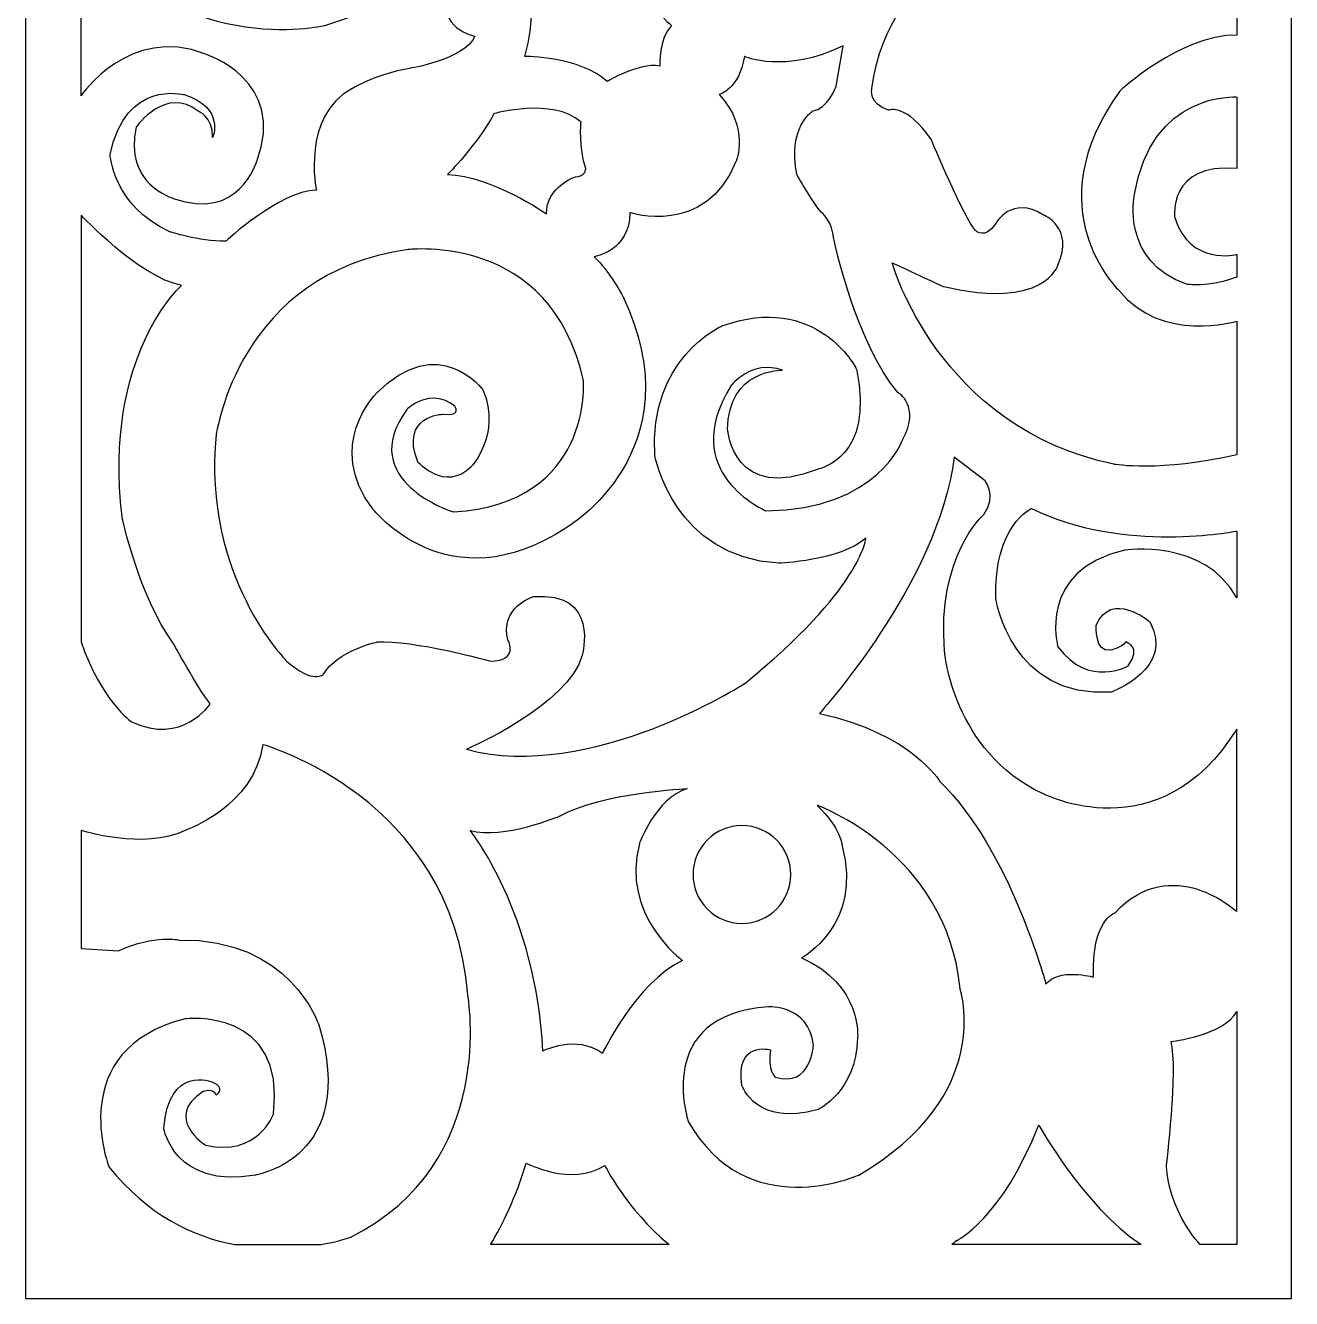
# Model space of a CAD drawing. Header units: centimetres. Extents: x -27.6 to -17.7, y -1.7 to 9.5.
# Drawn here: x -27.611 to -22.908, y -1.682 to 3.046 of the extents above; entities that cross this region are included whole.
import ezdxf

# ---------------------------------------------------------------- set-up
doc = ezdxf.new("R2010")
doc.units = ezdxf.units.CM
doc.header["$MEASUREMENT"] = 0
doc.layers.add('layer 1', color=7, linetype='Continuous')

msp = doc.modelspace()

# ---------------------------------------------------------------- linework, layer by layer
at = {"layer": 'layer 1', "color": 250}
for points, knots in [([(-27.61082, 9.5), (-27.61082, 9.5), (-22.9079, 9.5), (-22.9079, 9.5), (-22.9079, 9.5), (-22.9079, 9.5), (-22.9079, -1.68192), (-22.9079, -1.68192), (-22.9079, -1.68192), (-22.9079, -1.68192), (-22.94896, -1.68192), (-22.94896, -1.68192), (-22.94896, -1.68192), (-22.94896, -1.68192), (-23.11161, -1.68192), (-23.11161, -1.68192), (-23.11161, -1.68192), (-23.11161, -1.68192), (-26.05614, -1.68192), (-26.05614, -1.68192), (-26.05614, -1.68192), (-26.05614, -1.68192), (-27.51916, -1.68192), (-27.51916, -1.68192), (-27.51916, -1.68192), (-27.51916, -1.68192), (-27.61082, -1.68192), (-27.61082, -1.68192), (-27.61082, -1.68192), (-27.61082, -1.68192), (-27.61082, 9.5), (-27.61082, 9.5)], [0, 0, 0, 0, 0.1111111, 0.1111111, 0.1111111, 0.1111111, 0.2222222, 0.2222222, 0.2222222, 0.2222222, 0.3333333, 0.3333333, 0.3333333, 0.3333333, 0.4444444, 0.4444444, 0.4444444, 0.4444444, 0.5555556, 0.5555556, 0.5555556, 0.5555556, 0.6666667, 0.6666667, 0.6666667, 0.6666667, 0.7777778, 0.7777778, 0.7777778, 0.7777778, 1, 1, 1, 1]), ([(-27.40445, 2.78442), (-27.40445, 2.78442), (-27.40445, 2.78442), (-27.40445, 2.78442), (-27.40445, 2.78442), (-27.40445, 2.78442), (-27.22554, 3.05011), (-26.94212, 2.9394), (-26.94212, 2.9394), (-26.94212, 2.9394), (-26.63657, 2.84199), (-26.75171, 2.54087), (-26.75171, 2.54087), (-26.75171, 2.54087), (-26.81814, 2.31503), (-27.06169, 2.40358), (-27.06169, 2.40358), (-27.06169, 2.40358), (-27.24768, 2.45673), (-27.19898, 2.66929), (-27.19898, 2.66929), (-27.19898, 2.66929), (-27.08827, 2.82428), (-26.9687, 2.72685), (-26.9687, 2.72685), (-26.9687, 2.72685), (-26.91555, 2.70914), (-26.91555, 2.62943), (-26.91555, 2.62943), (-26.91555, 2.62943), (-26.86685, 2.74014), (-27.02183, 2.78884), (-27.02183, 2.78884), (-27.02183, 2.78884), (-27.23883, 2.84642), (-27.2964, 2.56744), (-27.2964, 2.56744), (-27.2964, 2.56744), (-27.28753, 2.37701), (-27.07498, 2.2796), (-27.07498, 2.2796), (-27.07498, 2.2796), (-26.9687, 2.24415), (-26.86685, 2.24415), (-26.86685, 2.24415), (-26.86685, 2.24415), (-26.66757, 2.43016), (-26.53029, 2.43458), (-26.53029, 2.43458), (-26.53029, 2.43458), (-26.58786, 2.70914), (-26.39743, 2.81099), (-26.39743, 2.81099), (-26.39743, 2.81099), (-26.32215, 2.85971), (-26.18488, 2.88627), (-26.18488, 2.88627), (-26.18488, 2.88627), (-25.98118, 2.91727), (-25.94132, 3.00584), (-25.94132, 3.00584), (-25.94132, 3.00584), (-26.08746, 3.03241), (-26.03874, 3.17854), (-26.03874, 3.17854), (-26.03874, 3.17854), (-25.99446, 3.32467), (-25.82619, 3.25382), (-25.82619, 3.25382), (-25.82619, 3.25382), (-25.67562, 3.20954), (-25.75533, 2.93054), (-25.75533, 2.93054), (-25.75533, 2.93054), (-25.55163, 2.93054), (-25.44978, 2.83756), (-25.44978, 2.83756), (-25.44978, 2.83756), (-25.33464, 2.90841), (-25.25493, 2.89513), (-25.25493, 2.89513), (-25.25493, 2.89513), (-25.25936, 2.99698), (-25.21066, 3.04569), (-25.21066, 3.04569), (-25.21066, 3.04569), (-25.39664, 3.19183), (-25.40107, 3.43538), (-25.40107, 3.43538), (-25.40107, 3.43538), (-25.40107, 3.55938), (-25.34793, 3.68336), (-25.34793, 3.68336), (-25.34793, 3.68336), (-25.32578, 3.67895), (-25.36564, 3.80736), (-25.36564, 3.80736), (-25.36564, 3.80736), (-25.64905, 4.56903), (-26.393, 4.44948), (-26.393, 4.44948), (-26.393, 4.44948), (-27.03512, 4.28562), (-26.99084, 3.72322), (-26.99084, 3.72322), (-26.99084, 3.72322), (-26.86685, 3.24496), (-26.39743, 3.43538), (-26.39743, 3.43538), (-26.39743, 3.43538), (-26.02988, 3.67008), (-26.38857, 3.93579), (-26.38857, 3.93579), (-26.38857, 3.93579), (-26.66314, 3.98892), (-26.64101, 3.7498), (-26.64101, 3.7498), (-26.64101, 3.7498), (-26.62328, 3.68336), (-26.52143, 3.68336), (-26.52143, 3.68336), (-26.52143, 3.68336), (-26.48601, 3.65236), (-26.57015, 3.64351), (-26.57015, 3.64351), (-26.57015, 3.64351), (-26.74285, 3.60808), (-26.74285, 3.80736), (-26.74285, 3.80736), (-26.74285, 3.80736), (-26.75614, 4.08634), (-26.41516, 4.08634), (-26.41516, 4.08634), (-26.41516, 4.08634), (-26.06088, 4.13063), (-25.99003, 3.64351), (-25.99003, 3.64351), (-25.99003, 3.64351), (-25.9546, 3.20068), (-26.49928, 3.04569), (-26.49928, 3.04569), (-26.49928, 3.04569), (-27.07409, 2.91284), (-27.40445, 3.44867), (-27.40445, 3.44867), (-27.40445, 3.44867), (-27.40445, 2.78442), (-27.40445, 2.78442)], [0, 0, 0, 0, 0.0263158, 0.0263158, 0.0263158, 0.0263158, 0.0526316, 0.0526316, 0.0526316, 0.0526316, 0.0789474, 0.0789474, 0.0789474, 0.0789474, 0.1052632, 0.1052632, 0.1052632, 0.1052632, 0.1315789, 0.1315789, 0.1315789, 0.1315789, 0.1578947, 0.1578947, 0.1578947, 0.1578947, 0.1842105, 0.1842105, 0.1842105, 0.1842105, 0.2105263, 0.2105263, 0.2105263, 0.2105263, 0.2368421, 0.2368421, 0.2368421, 0.2368421, 0.2631579, 0.2631579, 0.2631579, 0.2631579, 0.2894737, 0.2894737, 0.2894737, 0.2894737, 0.3157895, 0.3157895, 0.3157895, 0.3157895, 0.3421053, 0.3421053, 0.3421053, 0.3421053, 0.3684211, 0.3684211, 0.3684211, 0.3684211, 0.3947368, 0.3947368, 0.3947368, 0.3947368, 0.4210526, 0.4210526, 0.4210526, 0.4210526, 0.4473684, 0.4473684, 0.4473684, 0.4473684, 0.4736842, 0.4736842, 0.4736842, 0.4736842, 0.5, 0.5, 0.5, 0.5, 0.5263158, 0.5263158, 0.5263158, 0.5263158, 0.5526316, 0.5526316, 0.5526316, 0.5526316, 0.5789474, 0.5789474, 0.5789474, 0.5789474, 0.6052632, 0.6052632, 0.6052632, 0.6052632, 0.6315789, 0.6315789, 0.6315789, 0.6315789, 0.6578947, 0.6578947, 0.6578947, 0.6578947, 0.6842105, 0.6842105, 0.6842105, 0.6842105, 0.7105263, 0.7105263, 0.7105263, 0.7105263, 0.7368421, 0.7368421, 0.7368421, 0.7368421, 0.7631579, 0.7631579, 0.7631579, 0.7631579, 0.7894737, 0.7894737, 0.7894737, 0.7894737, 0.8157895, 0.8157895, 0.8157895, 0.8157895, 0.8421053, 0.8421053, 0.8421053, 0.8421053, 0.8684211, 0.8684211, 0.8684211, 0.8684211, 0.8947368, 0.8947368, 0.8947368, 0.8947368, 0.9210526, 0.9210526, 0.9210526, 0.9210526, 0.9473684, 0.9473684, 0.9473684, 0.9473684, 1, 1, 1, 1]), ([(-24.39141, 2.16446), (-24.39141, 2.16446), (-24.39141, 2.16446), (-24.39141, 2.16446), (-24.39141, 2.16446), (-24.39141, 2.16446), (-24.22312, 1.55334), (-23.56773, 1.41606), (-23.56773, 1.41606), (-23.56773, 1.41606), (-23.39503, 1.38507), (-23.11161, 1.45149), (-23.11161, 1.45149), (-23.11161, 1.45149), (-23.11161, 1.94747), (-23.11161, 1.94747), (-23.11161, 1.94747), (-23.11161, 1.94747), (-23.3906, 1.86333), (-23.55001, 2.06259), (-23.55001, 2.06259), (-23.55001, 2.06259), (-23.86443, 2.36373), (-23.5456, 2.80213), (-23.5456, 2.80213), (-23.5456, 2.80213), (-23.32418, 3.01026), (-23.11161, 3.01026), (-23.11161, 3.01026), (-23.11161, 3.01026), (-23.11161, 3.33796), (-23.11161, 3.33796), (-23.11161, 3.33796), (-23.11161, 3.33796), (-23.62973, 3.11654), (-24.139, 3.47523), (-24.139, 3.47523), (-24.139, 3.47523), (-24.16557, 3.30252), (-24.2807, 3.20511), (-24.2807, 3.20511), (-24.2807, 3.20511), (-24.43568, 3.06341), (-24.46668, 2.81099), (-24.46668, 2.81099), (-24.46668, 2.81099), (-24.47997, 2.75343), (-24.40469, 2.73128), (-24.40469, 2.73128), (-24.40469, 2.73128), (-24.33827, 2.75784), (-24.24528, 2.62057), (-24.24528, 2.62057), (-24.24528, 2.62057), (-24.12128, 2.32387), (-24.08142, 2.28401), (-24.08142, 2.28401), (-24.08142, 2.28401), (-24.04599, 2.2486), (-24.00614, 2.3106), (-24.00614, 2.3106), (-24.00614, 2.3106), (-23.94858, 2.41687), (-23.82901, 2.34159), (-23.82901, 2.34159), (-23.82901, 2.34159), (-23.71387, 2.2973), (-23.77586, 2.1556), (-23.77586, 2.1556), (-23.77586, 2.1556), (-23.82458, 1.98731), (-24.20099, 2.07589), (-24.20099, 2.07589), (-24.20099, 2.07589), (-24.33384, 2.1379), (-24.39141, 2.16446)], [0, 0, 0, 0, 0.05, 0.05, 0.05, 0.05, 0.1, 0.1, 0.1, 0.1, 0.15, 0.15, 0.15, 0.15, 0.2, 0.2, 0.2, 0.2, 0.25, 0.25, 0.25, 0.25, 0.3, 0.3, 0.3, 0.3, 0.35, 0.35, 0.35, 0.35, 0.4, 0.4, 0.4, 0.4, 0.45, 0.45, 0.45, 0.45, 0.5, 0.5, 0.5, 0.5, 0.55, 0.55, 0.55, 0.55, 0.6, 0.6, 0.6, 0.6, 0.65, 0.65, 0.65, 0.65, 0.7, 0.7, 0.7, 0.7, 0.75, 0.75, 0.75, 0.75, 0.8, 0.8, 0.8, 0.8, 0.85, 0.85, 0.85, 0.85, 0.9, 0.9, 0.9, 0.9, 1, 1, 1, 1]), ([(-26.64101, 0.68537), (-26.64101, 0.68537), (-26.64101, 0.68537), (-26.64101, 0.68537), (-26.64101, 0.68537), (-26.64101, 0.68537), (-26.95541, 0.99979), (-26.90228, 1.52677), (-26.90228, 1.52677), (-26.90228, 1.52677), (-26.81814, 2.12903), (-26.18931, 2.21316), (-26.18931, 2.21316), (-26.18931, 2.21316), (-25.65791, 2.2796), (-25.53835, 1.72604), (-25.53835, 1.72604), (-25.53835, 1.72604), (-25.50291, 1.26993), (-26.02103, 1.23893), (-26.02103, 1.23893), (-26.02103, 1.23893), (-26.38857, 1.35407), (-26.19374, 1.61976), (-26.19374, 1.61976), (-26.19374, 1.61976), (-26.1096, 1.7039), (-26.01661, 1.63305), (-26.01661, 1.63305), (-26.01661, 1.63305), (-25.9856, 1.59319), (-26.06088, 1.60206), (-26.06088, 1.60206), (-26.06088, 1.60206), (-26.2203, 1.59763), (-26.15388, 1.42493), (-26.15388, 1.42493), (-26.15388, 1.42493), (-26.05203, 1.30979), (-25.9546, 1.4072), (-25.9546, 1.4072), (-25.9546, 1.4072), (-25.8439, 1.52677), (-25.91032, 1.69061), (-25.91032, 1.69061), (-25.91032, 1.69061), (-26.07417, 1.91646), (-26.30888, 1.67734), (-26.30888, 1.67734), (-26.30888, 1.67734), (-26.49928, 1.48692), (-26.32215, 1.25221), (-26.32215, 1.25221), (-26.32215, 1.25221), (-26.04317, 0.88909), (-25.60034, 1.18135), (-25.60034, 1.18135), (-25.60034, 1.18135), (-25.11766, 1.46478), (-25.39221, 2.04046), (-25.39221, 2.04046), (-25.39221, 2.04046), (-25.44092, 2.13345), (-25.49849, 2.1866), (-25.49849, 2.1866), (-25.49849, 2.1866), (-25.36564, 2.20873), (-25.36564, 2.35045), (-25.36564, 2.35045), (-25.36564, 2.35045), (-25.08666, 2.25745), (-24.97152, 2.54087), (-24.97152, 2.54087), (-24.97152, 2.54087), (-24.91837, 2.66486), (-25.03351, 2.78884), (-25.03351, 2.78884), (-25.03351, 2.78884), (-24.95823, 2.81099), (-24.94052, 2.93054), (-24.94052, 2.93054), (-24.94052, 2.93054), (-24.78996, 2.86413), (-24.57297, 2.97041), (-24.57297, 2.97041), (-24.57297, 2.97041), (-24.59954, 2.81985), (-24.59954, 2.81985), (-24.59954, 2.81985), (-24.59954, 2.81985), (-24.63053, 2.73571), (-24.68811, 2.72685), (-24.68811, 2.72685), (-24.68811, 2.72685), (-24.7811, 2.66486), (-24.74567, 2.49216), (-24.74567, 2.49216), (-24.74567, 2.49216), (-24.67482, 2.36816), (-24.64826, 2.34602), (-24.64826, 2.34602), (-24.64826, 2.34602), (-24.61283, 2.31503), (-24.6084, 2.25302), (-24.6084, 2.25302), (-24.6084, 2.25302), (-24.52426, 1.8589), (-24.36926, 1.68177), (-24.36926, 1.68177), (-24.36926, 1.68177), (-24.28513, 1.63305), (-24.35155, 1.50905), (-24.35155, 1.50905), (-24.35155, 1.50905), (-24.44011, 1.24778), (-24.86081, 1.24335), (-24.86081, 1.24335), (-24.86081, 1.24335), (-25.19294, 1.38507), (-24.98924, 1.70833), (-24.98924, 1.70833), (-24.98924, 1.70833), (-24.91396, 1.80575), (-24.79882, 1.76589), (-24.79882, 1.76589), (-24.79882, 1.76589), (-25.00252, 1.77032), (-25.00252, 1.54448), (-25.00252, 1.54448), (-25.00252, 1.54448), (-24.98038, 1.26993), (-24.66596, 1.39834), (-24.66596, 1.39834), (-24.66596, 1.39834), (-24.4534, 1.4382), (-24.52426, 1.77032), (-24.52426, 1.77032), (-24.52426, 1.77032), (-24.67039, 2.05818), (-25.02467, 1.92975), (-25.02467, 1.92975), (-25.02467, 1.92975), (-25.29922, 1.80575), (-25.27265, 1.44706), (-25.27265, 1.44706), (-25.27265, 1.44706), (-25.2018, 1.07065), (-24.8121, 1.04851), (-24.8121, 1.04851), (-24.8121, 1.04851), (-24.58625, 1.05737), (-24.48883, 1.1415), (-24.48883, 1.1415), (-24.48883, 1.1415), (-24.50655, 0.95108), (-24.94052, 0.60125), (-24.94052, 0.60125), (-24.94052, 0.60125), (-25.51177, 0.23369), (-25.97232, 0.35769), (-25.97232, 0.35769), (-25.97232, 0.35769), (-25.59149, 0.52153), (-25.54277, 0.70752), (-25.54277, 0.70752), (-25.54277, 0.70752), (-25.47635, 0.94666), (-25.72434, 0.92451), (-25.72434, 0.92451), (-25.72434, 0.92451), (-25.85275, 0.88465), (-25.81733, 0.76067), (-25.81733, 0.76067), (-25.81733, 0.76067), (-25.77747, 0.68537), (-25.88375, 0.68537), (-25.88375, 0.68537), (-25.88375, 0.68537), (-26.17159, 0.76509), (-26.30445, 0.75624), (-26.30445, 0.75624), (-26.30445, 0.75624), (-26.45058, 0.72523), (-26.50373, 0.63667), (-26.50373, 0.63667), (-26.50373, 0.63667), (-26.53914, 0.59682), (-26.64101, 0.68537)], [0, 0, 0, 0, 0.0208333, 0.0208333, 0.0208333, 0.0208333, 0.0416667, 0.0416667, 0.0416667, 0.0416667, 0.0625, 0.0625, 0.0625, 0.0625, 0.0833333, 0.0833333, 0.0833333, 0.0833333, 0.1041667, 0.1041667, 0.1041667, 0.1041667, 0.125, 0.125, 0.125, 0.125, 0.1458333, 0.1458333, 0.1458333, 0.1458333, 0.1666667, 0.1666667, 0.1666667, 0.1666667, 0.1875, 0.1875, 0.1875, 0.1875, 0.2083333, 0.2083333, 0.2083333, 0.2083333, 0.2291667, 0.2291667, 0.2291667, 0.2291667, 0.25, 0.25, 0.25, 0.25, 0.2708333, 0.2708333, 0.2708333, 0.2708333, 0.2916667, 0.2916667, 0.2916667, 0.2916667, 0.3125, 0.3125, 0.3125, 0.3125, 0.3333333, 0.3333333, 0.3333333, 0.3333333, 0.3541667, 0.3541667, 0.3541667, 0.3541667, 0.375, 0.375, 0.375, 0.375, 0.3958333, 0.3958333, 0.3958333, 0.3958333, 0.4166667, 0.4166667, 0.4166667, 0.4166667, 0.4375, 0.4375, 0.4375, 0.4375, 0.4583333, 0.4583333, 0.4583333, 0.4583333, 0.4791667, 0.4791667, 0.4791667, 0.4791667, 0.5, 0.5, 0.5, 0.5, 0.5208333, 0.5208333, 0.5208333, 0.5208333, 0.5416667, 0.5416667, 0.5416667, 0.5416667, 0.5625, 0.5625, 0.5625, 0.5625, 0.5833333, 0.5833333, 0.5833333, 0.5833333, 0.6041667, 0.6041667, 0.6041667, 0.6041667, 0.625, 0.625, 0.625, 0.625, 0.6458333, 0.6458333, 0.6458333, 0.6458333, 0.6666667, 0.6666667, 0.6666667, 0.6666667, 0.6875, 0.6875, 0.6875, 0.6875, 0.7083333, 0.7083333, 0.7083333, 0.7083333, 0.7291667, 0.7291667, 0.7291667, 0.7291667, 0.75, 0.75, 0.75, 0.75, 0.7708333, 0.7708333, 0.7708333, 0.7708333, 0.7916667, 0.7916667, 0.7916667, 0.7916667, 0.8125, 0.8125, 0.8125, 0.8125, 0.8333333, 0.8333333, 0.8333333, 0.8333333, 0.8541667, 0.8541667, 0.8541667, 0.8541667, 0.875, 0.875, 0.875, 0.875, 0.8958333, 0.8958333, 0.8958333, 0.8958333, 0.9166667, 0.9166667, 0.9166667, 0.9166667, 0.9375, 0.9375, 0.9375, 0.9375, 0.9583333, 0.9583333, 0.9583333, 0.9583333, 1, 1, 1, 1]), ([(-23.11161, 2.19546), (-23.11161, 2.19546), (-23.11161, 2.19546), (-23.11161, 2.19546), (-23.11161, 2.19546), (-23.11161, 2.19546), (-23.28432, 2.15117), (-23.34188, 2.33273), (-23.34188, 2.33273), (-23.34188, 2.33273), (-23.36845, 2.53643), (-23.11161, 2.51429), (-23.11161, 2.51429), (-23.11161, 2.51429), (-23.11161, 2.77999), (-23.11161, 2.77999), (-23.11161, 2.77999), (-23.11161, 2.77999), (-23.43046, 2.80213), (-23.49245, 2.41244), (-23.49245, 2.41244), (-23.49245, 2.41244), (-23.54117, 2.16889), (-23.2976, 2.08475), (-23.2976, 2.08475), (-23.2976, 2.08475), (-23.21789, 2.07145), (-23.11161, 2.11131), (-23.11161, 2.11131), (-23.11161, 2.12903), (-23.11161, 2.19546), (-23.11161, 2.19546)], [0, 0, 0, 0, 0.1111111, 0.1111111, 0.1111111, 0.1111111, 0.2222222, 0.2222222, 0.2222222, 0.2222222, 0.3333333, 0.3333333, 0.3333333, 0.3333333, 0.4444444, 0.4444444, 0.4444444, 0.4444444, 0.5555556, 0.5555556, 0.5555556, 0.5555556, 0.6666667, 0.6666667, 0.6666667, 0.6666667, 0.7777778, 0.7777778, 0.7777778, 0.7777778, 1, 1, 1, 1]), ([(-26.04317, 2.49216), (-26.04317, 2.49216), (-26.04317, 2.49216), (-26.04317, 2.49216), (-26.04317, 2.49216), (-26.04317, 2.49216), (-25.93247, 2.60286), (-25.87047, 2.71799), (-25.87047, 2.71799), (-25.87047, 2.71799), (-25.65348, 2.77999), (-25.5472, 2.68699), (-25.5472, 2.68699), (-25.5472, 2.68699), (-25.55606, 2.58957), (-25.52949, 2.51429), (-25.52949, 2.51429), (-25.52949, 2.51429), (-25.52949, 2.4833), (-25.56934, 2.4833), (-25.56934, 2.4833), (-25.56934, 2.4833), (-25.67562, 2.44787), (-25.67562, 2.34602), (-25.67562, 2.34602), (-25.67562, 2.34602), (-25.87932, 2.48773), (-26.04317, 2.49216)], [0, 0, 0, 0, 0.125, 0.125, 0.125, 0.125, 0.25, 0.25, 0.25, 0.25, 0.375, 0.375, 0.375, 0.375, 0.5, 0.5, 0.5, 0.5, 0.625, 0.625, 0.625, 0.625, 0.75, 0.75, 0.75, 0.75, 1, 1, 1, 1]), ([(-27.40445, 0.75624), (-27.40445, 0.75624), (-27.40445, 0.75624), (-27.40445, 0.75624), (-27.40445, 0.75624), (-27.40445, 0.75624), (-27.40445, 2.34159), (-27.40445, 2.34159), (-27.40445, 2.34159), (-27.40445, 2.34159), (-27.19012, 2.11131), (-27.03069, 2.08032), (-27.03069, 2.08032), (-27.03069, 2.08032), (-27.32296, 1.82347), (-27.25211, 1.22121), (-27.25211, 1.22121), (-27.25211, 1.22121), (-27.19012, 0.92451), (-27.06169, 0.75181), (-27.06169, 0.75181), (-27.06169, 0.75181), (-26.97313, 0.58796), (-26.92441, 0.52596), (-26.92441, 0.52596), (-26.92441, 0.52596), (-27.02893, 0.37097), (-27.21668, 0.45954), (-27.21668, 0.45954), (-27.21668, 0.45954), (-27.32917, 0.53924), (-27.40445, 0.75624)], [0, 0, 0, 0, 0.1111111, 0.1111111, 0.1111111, 0.1111111, 0.2222222, 0.2222222, 0.2222222, 0.2222222, 0.3333333, 0.3333333, 0.3333333, 0.3333333, 0.4444444, 0.4444444, 0.4444444, 0.4444444, 0.5555556, 0.5555556, 0.5555556, 0.5555556, 0.6666667, 0.6666667, 0.6666667, 0.6666667, 0.7777778, 0.7777778, 0.7777778, 0.7777778, 1, 1, 1, 1]), ([(-24.66153, 0.49054), (-24.66153, 0.49054), (-24.66153, 0.49054), (-24.66153, 0.49054), (-24.66153, 0.49054), (-24.66153, 0.49054), (-24.21869, 0.97766), (-24.16114, 1.44263), (-24.16114, 1.44263), (-24.16114, 1.44263), (-24.04599, 1.35407), (-24.04599, 1.35407), (-24.04599, 1.35407), (-24.04599, 1.35407), (-24.00171, 1.30093), (-24.05042, 1.23007), (-24.05042, 1.23007), (-24.05042, 1.23007), (-24.22755, 1.07508), (-24.19656, 0.72082), (-24.19656, 0.72082), (-24.19656, 0.72082), (-24.16557, 0.34883), (-23.83344, 0.19384), (-23.83344, 0.19384), (-23.83344, 0.19384), (-23.39945, -0.032), (-23.11161, 0.43296), (-23.11161, 0.43296), (-23.11161, 0.43296), (-23.11161, -0.24456), (-23.11161, -0.24456), (-23.11161, -0.24456), (-23.11161, -0.24456), (-23.35075, -0.02315), (-23.5633, -0.24899), (-23.5633, -0.24899), (-23.5633, -0.24899), (-23.65188, -0.27556), (-23.64301, -0.48813), (-23.64301, -0.48813), (-23.64301, -0.48813), (-23.77586, -0.4527), (-23.82015, -0.51469), (-23.82015, -0.51469), (-23.82015, -0.51469), (-23.95299, -0.01429), (-24.21426, 0.23813), (-24.21426, 0.23813), (-24.21426, 0.23813), (-24.31613, 0.41526), (-24.66153, 0.49054)], [0, 0, 0, 0, 0.0714286, 0.0714286, 0.0714286, 0.0714286, 0.1428571, 0.1428571, 0.1428571, 0.1428571, 0.2142857, 0.2142857, 0.2142857, 0.2142857, 0.2857143, 0.2857143, 0.2857143, 0.2857143, 0.3571429, 0.3571429, 0.3571429, 0.3571429, 0.4285714, 0.4285714, 0.4285714, 0.4285714, 0.5, 0.5, 0.5, 0.5, 0.5714286, 0.5714286, 0.5714286, 0.5714286, 0.6428571, 0.6428571, 0.6428571, 0.6428571, 0.7142857, 0.7142857, 0.7142857, 0.7142857, 0.7857143, 0.7857143, 0.7857143, 0.7857143, 0.8571429, 0.8571429, 0.8571429, 0.8571429, 1, 1, 1, 1]), ([(-23.11161, 0.92008), (-23.11161, 0.92008), (-23.11161, 0.92008), (-23.11161, 0.92008), (-23.11161, 0.92008), (-23.11161, 0.92008), (-23.11161, 1.16808), (-23.11161, 1.16808), (-23.11161, 1.16808), (-23.11161, 1.16808), (-23.53231, 1.08394), (-23.87329, 1.25221), (-23.87329, 1.25221), (-23.87329, 1.25221), (-24.015, 1.19021), (-24.00614, 0.91565), (-24.00614, 0.91565), (-24.00614, 0.91565), (-23.94858, 0.54367), (-23.57659, 0.57025), (-23.57659, 0.57025), (-23.57659, 0.57025), (-23.33745, 0.65881), (-23.43489, 0.83152), (-23.43489, 0.83152), (-23.43489, 0.83152), (-23.57659, 0.95108), (-23.63416, 0.81823), (-23.63416, 0.81823), (-23.63416, 0.81823), (-23.63859, 0.71639), (-23.58101, 0.72523), (-23.58101, 0.72523), (-23.58101, 0.72523), (-23.54117, 0.73409), (-23.52345, 0.75624), (-23.52345, 0.75624), (-23.52345, 0.75624), (-23.46145, 0.73852), (-23.5146, 0.66767), (-23.5146, 0.66767), (-23.5146, 0.66767), (-23.66072, 0.58353), (-23.77586, 0.73852), (-23.77586, 0.73852), (-23.77586, 0.73852), (-23.85557, 1.02193), (-23.52788, 1.09721), (-23.52788, 1.09721), (-23.52788, 1.09721), (-23.23118, 1.1415), (-23.11161, 0.92008)], [0, 0, 0, 0, 0.0714286, 0.0714286, 0.0714286, 0.0714286, 0.1428571, 0.1428571, 0.1428571, 0.1428571, 0.2142857, 0.2142857, 0.2142857, 0.2142857, 0.2857143, 0.2857143, 0.2857143, 0.2857143, 0.3571429, 0.3571429, 0.3571429, 0.3571429, 0.4285714, 0.4285714, 0.4285714, 0.4285714, 0.5, 0.5, 0.5, 0.5, 0.5714286, 0.5714286, 0.5714286, 0.5714286, 0.6428571, 0.6428571, 0.6428571, 0.6428571, 0.7142857, 0.7142857, 0.7142857, 0.7142857, 0.7857143, 0.7857143, 0.7857143, 0.7857143, 0.8571429, 0.8571429, 0.8571429, 0.8571429, 1, 1, 1, 1]), ([(-26.51247, -1.48168), (-26.51247, -1.48168), (-26.51247, -1.48168), (-26.51247, -1.48168), (-26.51247, -1.48168), (-26.51247, -1.48168), (-26.83341, -1.48168), (-26.83341, -1.48168), (-26.83341, -1.48168), (-26.98636, -1.4524), (-27.15626, -1.37337), (-27.30083, -1.19224), (-27.30083, -1.19224), (-27.30083, -1.19224), (-27.4691, -0.75825), (-27.01742, -0.64312), (-27.01742, -0.64312), (-27.01742, -0.64312), (-26.64101, -0.59884), (-26.6897, -0.99738), (-26.6897, -0.99738), (-26.6897, -0.99738), (-26.74728, -1.15681), (-26.94212, -1.11252), (-26.94212, -1.11252), (-26.94212, -1.11252), (-27.10154, -1.01067), (-26.95098, -0.91324), (-26.95098, -0.91324), (-26.95098, -0.91324), (-26.91112, -0.89997), (-26.90228, -0.92653), (-26.90228, -0.92653), (-26.90228, -0.92653), (-26.86685, -0.89997), (-26.91555, -0.87781), (-26.91555, -0.87781), (-26.91555, -0.87781), (-27.07941, -0.81139), (-27.09711, -1.05051), (-27.09711, -1.05051), (-27.09711, -1.05051), (-27.05726, -1.27636), (-26.75614, -1.22323), (-26.75614, -1.22323), (-26.75614, -1.22323), (-26.37087, -1.16123), (-26.52143, -0.66526), (-26.52143, -0.66526), (-26.52143, -0.66526), (-26.62771, -0.34199), (-27.03955, -0.35085), (-27.03955, -0.35085), (-27.03955, -0.35085), (-27.12635, -0.3287), (-27.2654, -0.39069), (-27.2654, -0.39069), (-27.2654, -0.39069), (-27.40445, -0.38185), (-27.40445, -0.38185), (-27.40445, -0.38185), (-27.40445, -0.38185), (-27.40445, 0.05656), (-27.40445, 0.05656), (-27.40445, 0.05656), (-27.40445, 0.05656), (-27.1724, -0.01872), (-27.01742, 0.05656), (-27.01742, 0.05656), (-27.01742, 0.05656), (-26.76056, 0.14513), (-26.72956, 0.3754), (-26.72956, 0.3754), (-26.72956, 0.3754), (-26.02545, 0.18055), (-25.96789, -0.55455), (-25.96789, -0.55455), (-25.96789, -0.55455), (-25.85275, -1.17894), (-26.40186, -1.45349), (-26.40186, -1.45349), (-26.40186, -1.45349), (-26.44389, -1.46926), (-26.51247, -1.48168)], [0, 0, 0, 0, 0.0454545, 0.0454545, 0.0454545, 0.0454545, 0.0909091, 0.0909091, 0.0909091, 0.0909091, 0.1363636, 0.1363636, 0.1363636, 0.1363636, 0.1818182, 0.1818182, 0.1818182, 0.1818182, 0.2272727, 0.2272727, 0.2272727, 0.2272727, 0.2727273, 0.2727273, 0.2727273, 0.2727273, 0.3181818, 0.3181818, 0.3181818, 0.3181818, 0.3636364, 0.3636364, 0.3636364, 0.3636364, 0.4090909, 0.4090909, 0.4090909, 0.4090909, 0.4545455, 0.4545455, 0.4545455, 0.4545455, 0.5, 0.5, 0.5, 0.5, 0.5454545, 0.5454545, 0.5454545, 0.5454545, 0.5909091, 0.5909091, 0.5909091, 0.5909091, 0.6363636, 0.6363636, 0.6363636, 0.6363636, 0.6818182, 0.6818182, 0.6818182, 0.6818182, 0.7272727, 0.7272727, 0.7272727, 0.7272727, 0.7727273, 0.7727273, 0.7727273, 0.7727273, 0.8181818, 0.8181818, 0.8181818, 0.8181818, 0.8636364, 0.8636364, 0.8636364, 0.8636364, 0.9090909, 0.9090909, 0.9090909, 0.9090909, 1, 1, 1, 1]), ([(-25.95903, 0.05656), (-25.95903, 0.05656), (-25.95903, 0.05656), (-25.95903, 0.05656), (-25.95903, 0.05656), (-25.95903, 0.05656), (-25.71548, -0.24456), (-25.6889, -0.76269), (-25.6889, -0.76269), (-25.6889, -0.76269), (-25.56492, -0.70068), (-25.46749, -0.77154), (-25.46749, -0.77154), (-25.46749, -0.77154), (-25.3435, -0.51026), (-25.1708, -0.42612), (-25.1708, -0.42612), (-25.1708, -0.42612), (-25.40107, -0.25785), (-25.33021, 0.00785), (-25.33021, 0.00785), (-25.33021, 0.00785), (-25.26822, 0.17613), (-25.15308, 0.21155), (-25.15308, 0.21155), (-25.15308, 0.21155), (-25.46749, 0.19827), (-25.62691, 0.1097), (-25.62691, 0.1097), (-25.62691, 0.1097), (-25.83505, 0.02113), (-25.95903, 0.05656)], [0, 0, 0, 0, 0.1111111, 0.1111111, 0.1111111, 0.1111111, 0.2222222, 0.2222222, 0.2222222, 0.2222222, 0.3333333, 0.3333333, 0.3333333, 0.3333333, 0.4444444, 0.4444444, 0.4444444, 0.4444444, 0.5555556, 0.5555556, 0.5555556, 0.5555556, 0.6666667, 0.6666667, 0.6666667, 0.6666667, 0.7777778, 0.7777778, 0.7777778, 0.7777778, 1, 1, 1, 1]), ([(-24.67039, 0.14956), (-24.67039, 0.14956), (-24.67039, 0.14956), (-24.67039, 0.14956), (-24.67039, 0.14956), (-24.67039, 0.14956), (-24.1877, -0.02315), (-24.139, -0.53241), (-24.139, -0.53241), (-24.139, -0.53241), (-24.00614, -0.92653), (-24.5154, -1.22323), (-24.5154, -1.22323), (-24.5154, -1.22323), (-24.93166, -1.40922), (-25.14865, -1.02395), (-25.14865, -1.02395), (-25.14865, -1.02395), (-25.28149, -0.62983), (-24.85195, -0.59884), (-24.85195, -0.59884), (-24.85195, -0.59884), (-24.70139, -0.58998), (-24.68368, -0.74054), (-24.68368, -0.74054), (-24.68368, -0.74054), (-24.69254, -0.89997), (-24.82539, -0.86011), (-24.82539, -0.86011), (-24.82539, -0.86011), (-24.85638, -0.83354), (-24.84309, -0.75825), (-24.84309, -0.75825), (-24.84309, -0.75825), (-24.97595, -0.72282), (-24.94939, -0.89111), (-24.94939, -0.89111), (-24.94939, -0.89111), (-24.89624, -1.0461), (-24.66596, -0.97966), (-24.66596, -0.97966), (-24.66596, -0.97966), (-24.52426, -0.91324), (-24.51983, -0.71398), (-24.51983, -0.71398), (-24.51983, -0.71398), (-24.50212, -0.51469), (-24.72795, -0.41728), (-24.72795, -0.41728), (-24.72795, -0.41728), (-24.49769, -0.29327), (-24.5774, -0.00101), (-24.5774, -0.00101), (-24.5774, -0.00101), (-24.5774, 0.06099), (-24.67039, 0.14956)], [0, 0, 0, 0, 0.0666667, 0.0666667, 0.0666667, 0.0666667, 0.1333333, 0.1333333, 0.1333333, 0.1333333, 0.2, 0.2, 0.2, 0.2, 0.2666667, 0.2666667, 0.2666667, 0.2666667, 0.3333333, 0.3333333, 0.3333333, 0.3333333, 0.4, 0.4, 0.4, 0.4, 0.4666667, 0.4666667, 0.4666667, 0.4666667, 0.5333333, 0.5333333, 0.5333333, 0.5333333, 0.6, 0.6, 0.6, 0.6, 0.6666667, 0.6666667, 0.6666667, 0.6666667, 0.7333333, 0.7333333, 0.7333333, 0.7333333, 0.8, 0.8, 0.8, 0.8, 0.8666667, 0.8666667, 0.8666667, 0.8666667, 1, 1, 1, 1]), ([(-25.13095, -0.10728), (-25.13095, -0.10728), (-25.13095, -0.10728), (-25.13095, -0.10728), (-25.13095, -0.10728), (-25.13095, -0.00701), (-25.04964, 0.07428), (-24.94939, 0.07428), (-24.94939, 0.07428), (-24.8491, 0.07428), (-24.76782, -0.00701), (-24.76782, -0.10728), (-24.76782, -0.10728), (-24.76782, -0.20756), (-24.8491, -0.28884), (-24.94939, -0.28884), (-24.94939, -0.28884), (-25.04964, -0.28884), (-25.13095, -0.20756), (-25.13095, -0.10728)], [0, 0, 0, 0, 0.1666667, 0.1666667, 0.1666667, 0.1666667, 0.3333333, 0.3333333, 0.3333333, 0.3333333, 0.5, 0.5, 0.5, 0.5, 0.6666667, 0.6666667, 0.6666667, 0.6666667, 1, 1, 1, 1]), ([(-23.11161, -1.48168), (-23.11161, -1.48168), (-23.11161, -1.48168), (-23.11161, -1.48168), (-23.11161, -1.48168), (-23.11161, -1.48168), (-23.11161, -0.61654), (-23.11161, -0.61654), (-23.11161, -0.61654), (-23.16032, -0.70511), (-23.35518, -0.72725), (-23.35518, -0.72725), (-23.35518, -0.72725), (-23.32859, -0.82911), (-23.37288, -1.19224), (-23.37288, -1.19224), (-23.37288, -1.19224), (-23.36137, -1.33052), (-23.29363, -1.42942), (-23.24768, -1.48168), (-23.24768, -1.48168), (-23.24768, -1.48168), (-23.11161, -1.48168), (-23.11161, -1.48168)], [0, 0, 0, 0, 0.1428571, 0.1428571, 0.1428571, 0.1428571, 0.2857143, 0.2857143, 0.2857143, 0.2857143, 0.4285714, 0.4285714, 0.4285714, 0.4285714, 0.5714286, 0.5714286, 0.5714286, 0.5714286, 0.7142857, 0.7142857, 0.7142857, 0.7142857, 1, 1, 1, 1]), ([(-23.46707, -1.48168), (-23.46707, -1.48168), (-23.46707, -1.48168), (-23.46707, -1.48168), (-23.46707, -1.48168), (-23.68467, -1.33394), (-23.84673, -1.03724), (-23.84673, -1.03724), (-23.84673, -1.03724), (-23.984, -1.38709), (-24.15227, -1.46679), (-24.15227, -1.46679), (-24.15227, -1.46679), (-24.15826, -1.47188), (-24.16428, -1.47681), (-24.17029, -1.48168), (-24.17029, -1.48168), (-24.17029, -1.48168), (-23.46707, -1.48168), (-23.46707, -1.48168)], [0, 0, 0, 0, 0.1666667, 0.1666667, 0.1666667, 0.1666667, 0.3333333, 0.3333333, 0.3333333, 0.3333333, 0.5, 0.5, 0.5, 0.5, 0.6666667, 0.6666667, 0.6666667, 0.6666667, 1, 1, 1, 1]), ([(-25.22027, -1.48168), (-25.22027, -1.48168), (-25.22027, -1.48168), (-25.22027, -1.48168), (-25.22027, -1.48168), (-25.38137, -1.34624), (-25.45864, -1.18781), (-25.45864, -1.18781), (-25.45864, -1.18781), (-25.58263, -1.26752), (-25.7509, -1.17894), (-25.7509, -1.17894), (-25.7509, -1.17894), (-25.78934, -1.30622), (-25.83653, -1.4053), (-25.88375, -1.48168), (-25.88375, -1.48168), (-25.88375, -1.48168), (-25.22027, -1.48168), (-25.22027, -1.48168)], [0, 0, 0, 0, 0.1666667, 0.1666667, 0.1666667, 0.1666667, 0.3333333, 0.3333333, 0.3333333, 0.3333333, 0.5, 0.5, 0.5, 0.5, 0.6666667, 0.6666667, 0.6666667, 0.6666667, 1, 1, 1, 1])]:
    msp.add_open_spline(points, degree=3, knots=knots, dxfattribs=at)

doc.saveas('drawing.dxf')
